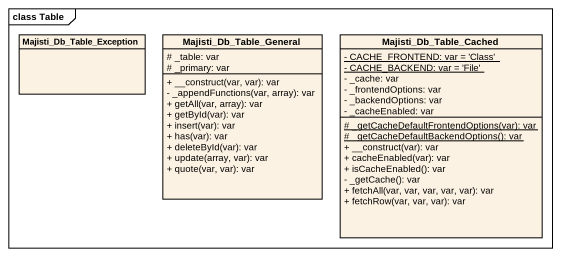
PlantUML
@startuml
mainframe class Table
hide circle
hide empty members
skinparam classAttributeIconSize 0
class Majisti_Db_Table_Exception
class Majisti_Db_Table_General {
  # _table: var
  # _primary: var
  + __construct(var, var): var
  - _appendFunctions(var, array): var
  + getAll(var, array): var
  + getById(var): var
  + insert(var): var
  + has(var): var
  + deleteById(var): var
  + update(array, var): var
  + quote(var, var): var
}
class Majisti_Db_Table_Cached {
  {static} - CACHE_FRONTEND: var = 'Class'
  {static} - CACHE_BACKEND: var = 'File'
  - _cache: var
  - _frontendOptions: var
  - _backendOptions: var
  - _cacheEnabled: var
  {static} # _getCacheDefaultFrontendOptions(var): var
  {static} # _getCacheDefaultBackendOptions(): var
  + __construct(var): var
  + cacheEnabled(var): var
  + isCacheEnabled(): var
  - _getCache(): var
  + fetchAll(var, var, var, var, var): var
  + fetchRow(var, var, var): var
}
@enduml
